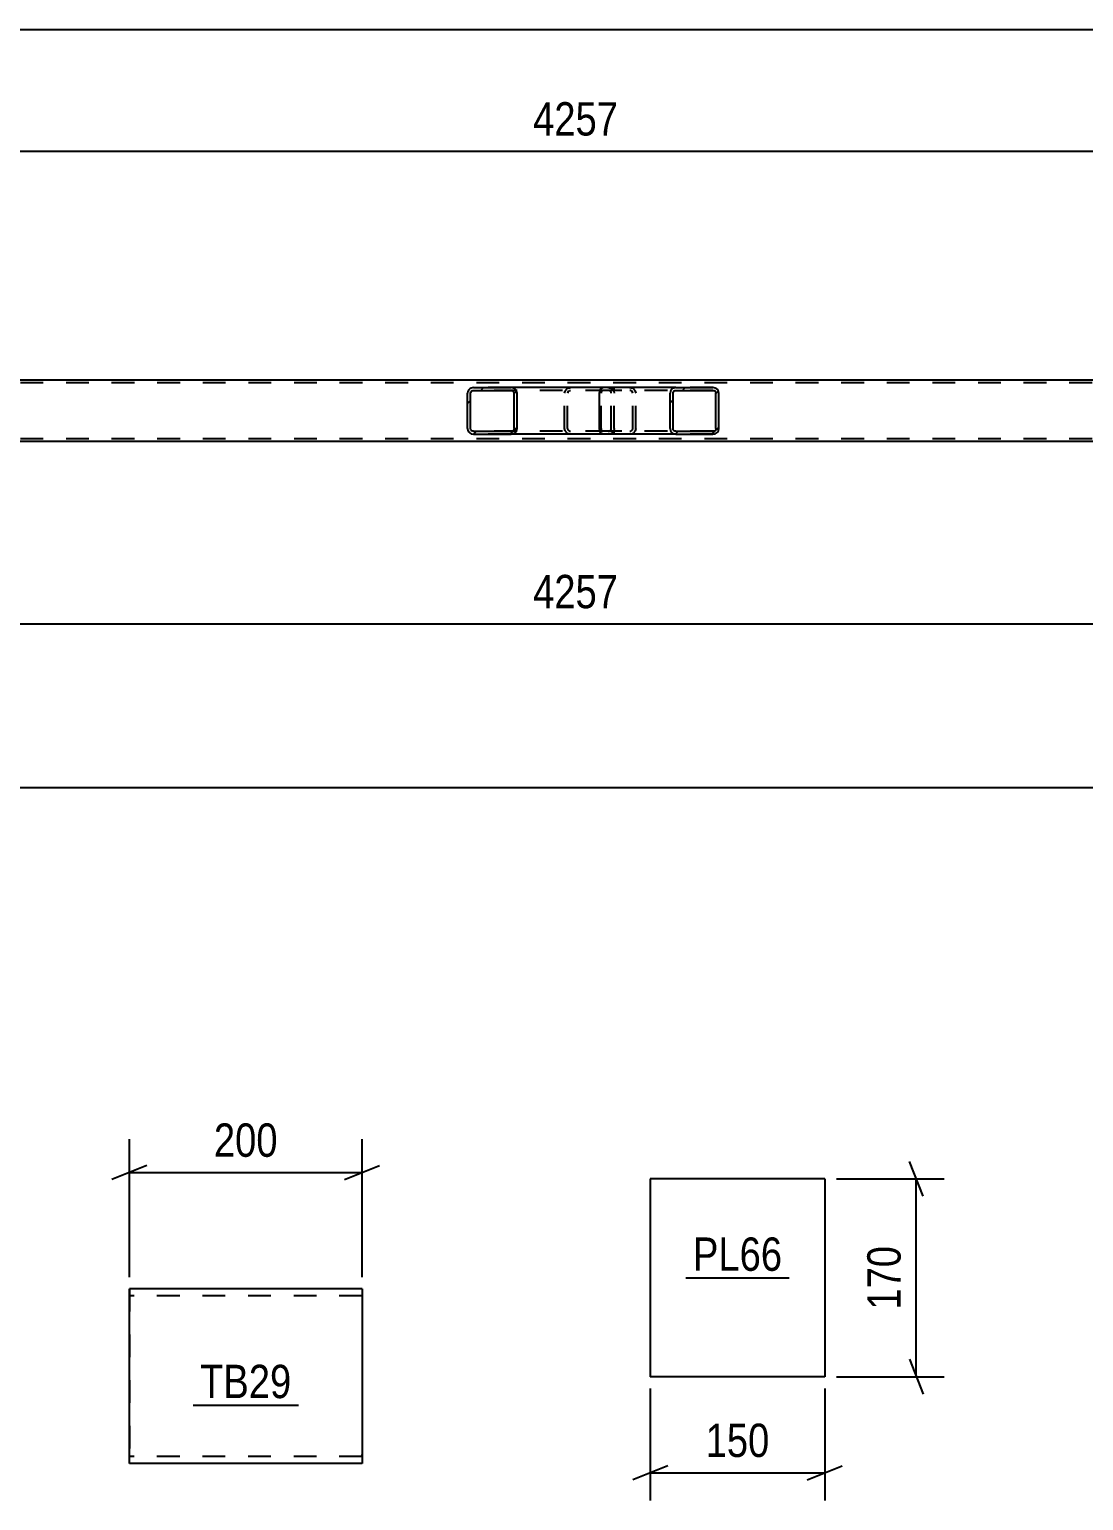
# Model space of a CAD drawing. Header units: millimetres. Extents: x 0 to 841, y 0 to 594.
# Drawn here: x 509.5 to 600.1, y 133.9 to 260.3 of the extents above; entities that cross this region are included whole.
import ezdxf

# ---------------------------------------------------------------- set-up
doc = ezdxf.new("R2010")
doc.units = ezdxf.units.MM
doc.linetypes.add('DXK_LINE_DOT2', pattern=[3.9198, 1.9599, -1.9599])
doc.styles.add('Arial Narrow', font='ARIALN.TTF', dxfattribs={"height": 0.2})

# ---------------------------------------------------------------- blocks, each defined once
blk = doc.blocks.new('Part-283133386-2750 - 2736')
at = {"linetype": 'Continuous'}
h = blk.add_hatch(dxfattribs=at)
h.set_pattern_fill('', scale=0.7, style=0, pattern_type=0)
h.set_pattern_definition([(45, (568.7377, 229.2702), (-1.57154, 1.57154), [])])
h.paths.add_polyline_path([(568.78, 229.09), (568.74, 229.27), (568.63, 229.43), (568.47, 229.53), (568.27, 229.57), (565.09, 229.57), (564.9, 229.53), (564.73, 229.43), (564.62, 229.27), (564.59, 229.09), (564.59, 226.05), (564.62, 225.86), (564.73, 225.71), (564.9, 225.6), (565.09, 225.57), (568.27, 225.57), (568.47, 225.6), (568.63, 225.71), (568.74, 225.86), (568.78, 226.05)])
h.paths.add_polyline_path([(568.51, 225.95), (568.45, 225.88), (568.37, 225.82), (568.27, 225.81), (565.09, 225.81), (564.99, 225.82), (564.91, 225.88), (564.86, 225.95), (564.84, 226.05), (564.84, 229.09), (564.86, 229.18), (564.91, 229.26), (564.99, 229.31), (565.09, 229.33), (568.27, 229.33), (568.37, 229.31), (568.45, 229.26), (568.51, 229.18), (568.52, 229.09), (568.52, 226.05)])
at = {"color": 2, "linetype": 'Continuous'}
for p, q in [((558.52, 229.09), (558.54, 229.27)), ((558.52, 226.05), (558.52, 229.09)), ((558.54, 229.27), (558.6, 229.43)), ((558.6, 229.43), (558.68, 229.53)), ((558.68, 229.53), (558.79, 229.57)), ((565.09, 229.57), (558.79, 229.57)), ((564.62, 229.27), (564.59, 229.09)), ((564.59, 226.05), (564.59, 229.09)), ((564.84, 229.09), (564.86, 229.18)), ((564.84, 226.05), (564.84, 229.09)), ((564.86, 229.18), (564.91, 229.26)), ((565.09, 229.57), (564.9, 229.53)), ((564.91, 229.26), (564.99, 229.31)), ((564.99, 229.31), (565.09, 229.33)), ((565.09, 229.57), (568.27, 229.57)), ((565.09, 229.33), (568.27, 229.33)), ((568.47, 229.53), (568.27, 229.57)), ((568.27, 229.33), (568.37, 229.31)), ((568.37, 229.31), (568.45, 229.26)), ((568.45, 229.26), (568.51, 229.18)), ((568.51, 229.18), (568.52, 229.09)), ((568.52, 226.05), (568.52, 229.09)), ((568.78, 229.09), (568.74, 229.27)), ((568.78, 226.05), (568.78, 229.09)), ((558.54, 225.86), (558.52, 226.05)), ((558.6, 225.71), (558.54, 225.86)), ((558.68, 225.6), (558.6, 225.71)), ((558.79, 225.57), (558.68, 225.6)), ((565.09, 225.57), (558.79, 225.57)), ((564.59, 226.05), (564.62, 225.86)), ((564.86, 225.95), (564.84, 226.05)), ((564.91, 225.88), (564.86, 225.95)), ((564.9, 225.6), (565.09, 225.57)), ((564.99, 225.82), (564.91, 225.88)), ((565.09, 225.81), (564.99, 225.82)), ((565.09, 225.81), (568.27, 225.81)), ((565.09, 225.57), (568.27, 225.57)), ((568.37, 225.82), (568.27, 225.81)), ((568.27, 225.57), (568.47, 225.6)), ((568.45, 225.88), (568.37, 225.82)), ((568.51, 225.95), (568.45, 225.88)), ((568.52, 226.05), (568.51, 225.95)), ((568.74, 225.86), (568.78, 226.05))]:
    blk.add_line(p, q, dxfattribs=at)
at = {"color": 7, "linetype": 'DXK_LINE_DOT2'}
for p, q in [((558.66, 229.18), (558.65, 229.09)), ((558.65, 226.05), (558.65, 229.09)), ((558.69, 229.26), (558.66, 229.18)), ((558.74, 229.31), (558.69, 229.26)), ((558.79, 229.33), (558.74, 229.31)), ((568.27, 229.33), (558.79, 229.33)), ((559.78, 229.33), (559.78, 229.57)), ((561.12, 229.57), (561.32, 229.53)), ((561.22, 229.31), (561.12, 229.33)), ((561.3, 229.26), (561.22, 229.31)), ((561.36, 229.18), (561.3, 229.26)), ((561.37, 229.09), (561.36, 229.18)), ((561.37, 226.05), (561.37, 229.09)), ((561.59, 229.27), (561.63, 229.09)), ((561.63, 226.05), (561.63, 229.09)), ((568.27, 229.57), (565.09, 229.57)), ((558.65, 226.05), (558.66, 225.95)), ((558.66, 225.95), (558.69, 225.88)), ((558.69, 225.88), (558.74, 225.82)), ((558.74, 225.82), (558.79, 225.81)), ((568.27, 225.81), (558.79, 225.81)), ((559.78, 225.57), (559.78, 225.81)), ((561.12, 225.81), (561.22, 225.82)), ((561.32, 225.6), (561.12, 225.57)), ((561.22, 225.82), (561.3, 225.88)), ((561.3, 225.88), (561.36, 225.95)), ((561.36, 225.95), (561.37, 226.05)), ((561.63, 226.05), (561.59, 225.86)), ((568.27, 225.57), (565.09, 225.57))]:
    blk.add_line(p, q, dxfattribs=at)
for centre, start, end in [((561.14, 229.07), 23.8494, 68.8059), ((561.14, 226.06), 291.1941, 336.1506)]:
    blk.add_arc(centre, 0.492, start, end, dxfattribs=at)
at = {"color": 2, "linetype": 'Continuous'}
for centre, start, end in [((565.07, 229.07), 111.1941, 156.1506), ((568.29, 229.07), 23.8494, 68.8059), ((565.07, 226.06), 203.8494, 248.8059), ((568.29, 226.06), 291.1941, 336.1506)]:
    blk.add_arc(centre, 0.492, start, end, dxfattribs=at)
blk = doc.blocks.new('Part-283133386-2785 - 2736')
at = {"linetype": 'Continuous'}
h = blk.add_hatch(dxfattribs=at)
h.set_pattern_fill('', scale=0.7, style=0, pattern_type=0)
h.set_pattern_definition([(45, (551.3925, 229.2702), (-1.57154, 1.57154), [])])
h.paths.add_polyline_path([(551.43, 229.09), (551.39, 229.27), (551.28, 229.43), (551.12, 229.53), (550.92, 229.57), (547.69, 229.57), (547.49, 229.53), (547.32, 229.43), (547.21, 229.27), (547.17, 229.09), (547.17, 226.05), (547.21, 225.86), (547.32, 225.71), (547.49, 225.6), (547.69, 225.57), (550.92, 225.57), (551.12, 225.6), (551.28, 225.71), (551.39, 225.86), (551.43, 226.05)])
h.paths.add_polyline_path([(551.16, 225.95), (551.1, 225.88), (551.02, 225.82), (550.92, 225.81), (547.69, 225.81), (547.59, 225.82), (547.5, 225.88), (547.45, 225.95), (547.43, 226.05), (547.43, 229.09), (547.45, 229.18), (547.5, 229.26), (547.59, 229.31), (547.69, 229.33), (550.92, 229.33), (551.02, 229.31), (551.1, 229.26), (551.16, 229.18), (551.18, 229.09), (551.18, 226.05)])
at = {"color": 2, "linetype": 'Continuous'}
for p, q in [((547.21, 229.27), (547.17, 229.09)), ((547.17, 226.05), (547.17, 229.09)), ((547.43, 229.09), (547.45, 229.18)), ((547.43, 226.05), (547.43, 229.09)), ((547.45, 229.18), (547.5, 229.26)), ((547.69, 229.57), (547.49, 229.53)), ((547.5, 229.26), (547.59, 229.31)), ((547.59, 229.31), (547.69, 229.33)), ((547.69, 229.57), (550.92, 229.57)), ((547.69, 229.33), (550.92, 229.33)), ((558.79, 229.57), (550.92, 229.57)), ((551.12, 229.53), (550.92, 229.57)), ((550.92, 229.33), (551.02, 229.31)), ((551.02, 229.31), (551.1, 229.26)), ((551.1, 229.26), (551.16, 229.18)), ((551.16, 229.18), (551.18, 229.09)), ((551.18, 226.05), (551.18, 229.09)), ((551.43, 229.09), (551.39, 229.27)), ((551.43, 226.05), (551.43, 229.09)), ((547.17, 226.05), (547.21, 225.86)), ((547.45, 225.95), (547.43, 226.05)), ((547.5, 225.88), (547.45, 225.95)), ((547.49, 225.6), (547.69, 225.57)), ((547.59, 225.82), (547.5, 225.88)), ((547.69, 225.81), (547.59, 225.82)), ((547.69, 225.81), (550.92, 225.81)), ((547.69, 225.57), (550.92, 225.57)), ((551.02, 225.82), (550.92, 225.81)), ((550.92, 225.57), (551.12, 225.6)), ((558.79, 225.57), (550.92, 225.57)), ((551.1, 225.88), (551.02, 225.82)), ((551.16, 225.95), (551.1, 225.88)), ((551.18, 226.05), (551.16, 225.95)), ((551.39, 225.86), (551.43, 226.05))]:
    blk.add_line(p, q, dxfattribs=at)
at = {"color": 7, "linetype": 'DXK_LINE_DOT2'}
for p, q in [((550.92, 229.57), (547.69, 229.57)), ((559.27, 229.33), (547.69, 229.33)), ((555.52, 229.09), (555.56, 229.27)), ((555.52, 226.05), (555.52, 229.09)), ((555.8, 229.18), (555.78, 229.09)), ((555.78, 226.05), (555.78, 229.09)), ((555.85, 229.26), (555.8, 229.18)), ((555.84, 229.53), (556.03, 229.57)), ((555.85, 229.26), (555.88, 229.27)), ((555.88, 229.27), (555.94, 229.31)), ((555.94, 229.31), (556.03, 229.33)), ((559.27, 229.57), (558.79, 229.57)), ((559.27, 229.57), (559.47, 229.53)), ((559.37, 229.31), (559.27, 229.33)), ((559.45, 229.26), (559.37, 229.31)), ((559.51, 229.18), (559.45, 229.26)), ((559.53, 229.09), (559.51, 229.18)), ((559.53, 226.05), (559.53, 229.09)), ((559.74, 229.27), (559.78, 229.09)), ((559.78, 226.05), (559.78, 229.09)), ((559.27, 225.81), (547.69, 225.81)), ((550.92, 225.57), (547.69, 225.57)), ((555.56, 225.86), (555.52, 226.05)), ((555.78, 226.05), (555.8, 225.95)), ((555.8, 225.95), (555.85, 225.88)), ((556.03, 225.57), (555.84, 225.6)), ((555.85, 225.88), (555.94, 225.82)), ((555.94, 225.82), (556.03, 225.81)), ((559.27, 225.57), (558.79, 225.57)), ((559.27, 225.81), (559.37, 225.82)), ((559.47, 225.6), (559.27, 225.57)), ((559.37, 225.82), (559.45, 225.88)), ((559.45, 225.88), (559.51, 225.95)), ((559.51, 225.95), (559.53, 226.05)), ((559.78, 226.05), (559.74, 225.86))]:
    blk.add_line(p, q, dxfattribs=at)
at = {"color": 2, "linetype": 'Continuous'}
for centre, start, end in [((547.67, 229.07), 110.7583, 155.68), ((550.94, 229.07), 24.32, 69.2417), ((547.67, 226.07), 204.32, 249.2417), ((550.94, 226.07), 290.7583, 335.68)]:
    blk.add_arc(centre, 0.496, start, end, dxfattribs=at)
at = {"color": 7, "linetype": 'DXK_LINE_DOT2'}
for centre, start, end in [((556.02, 229.07), 110.7583, 155.68), ((559.29, 229.07), 24.32, 69.2417), ((556.02, 226.07), 204.32, 249.2417), ((559.29, 226.07), 290.7583, 335.68)]:
    blk.add_arc(centre, 0.496, start, end, dxfattribs=at)
blk = doc.blocks.new('Part-283133386-2929 - 2736')
at = {"color": 2, "linetype": 'Continuous'}
for p, q in [((640.8, 230.21), (476.54, 230.21)), ((738.05, 224.93), (221.12, 224.93))]:
    blk.add_line(p, q, dxfattribs=at)
at = {"color": 7, "linetype": 'DXK_LINE_DOT2'}
for p, q in [((738.05, 229.97), (79.13, 229.97)), ((738.05, 225.17), (79.13, 225.17))]:
    blk.add_line(p, q, dxfattribs=at)
blk = doc.blocks.new('Part-283133386-2198 - 2184')
at = {"color": 2, "linetype": 'Continuous'}
for p, q in [((518.11, 150.92), (518.11, 152.12)), ((518.11, 152.12), (518.11, 152.12)), ((538.11, 152.12), (518.11, 152.12)), ((538.11, 152.12), (538.11, 152.03)), ((538.11, 152.03), (538.11, 151.77)), ((538.11, 151.77), (538.11, 150.92)), ((518.11, 137.12), (518.11, 150.92)), ((538.11, 150.92), (538.11, 137.12)), ((518.11, 137.12), (518.11, 137.12)), ((538.11, 137.12), (518.11, 137.12))]:
    blk.add_line(p, q, dxfattribs=at)
at = {"color": 7, "linetype": 'DXK_LINE_DOT2'}
for p, q in [((518.11, 152.12), (518.11, 137.77)), ((518.11, 152.12), (518.11, 152.12)), ((538.11, 152.12), (538.11, 137.12)), ((518.11, 151.52), (518.11, 151.52)), ((538.11, 151.52), (518.11, 151.52)), ((518.11, 151.48), (518.11, 151.52)), ((518.11, 151.38), (518.11, 151.48)), ((518.11, 151.35), (518.11, 151.38)), ((518.11, 151.15), (518.11, 151.35)), ((538.11, 151.38), (538.11, 150.92)), ((518.11, 137.77), (518.11, 137.9)), ((518.11, 137.77), (518.11, 137.87)), ((538.11, 137.77), (538.11, 137.87)), ((518.11, 137.72), (518.11, 137.77)), ((518.11, 137.12), (518.11, 137.77)), ((518.11, 137.72), (518.11, 137.72)), ((538.11, 137.72), (518.11, 137.72)), ((518.11, 137.12), (518.11, 137.12)), ((538.11, 137.72), (538.11, 137.77))]:
    blk.add_line(p, q, dxfattribs=at)
blk = doc.blocks.new('Part-283133386-2157 - 2143')
at = {"color": 2, "linetype": 'Continuous'}
for p, q in [((577.88, 161.57), (562.88, 161.57)), ((562.88, 161.57), (562.88, 144.57)), ((577.88, 161.57), (577.88, 144.57)), ((577.88, 144.57), (562.88, 144.57))]:
    blk.add_line(p, q, dxfattribs=at)
blk = doc.blocks.new('StraightDimension-283133386-3133 - 2736')
at = {"color": 7, "linetype": 'Continuous'}
blk.add_line((70.51, 260.35), (746.67, 260.35), dxfattribs=at)
blk = doc.blocks.new('StraightDimension-283133386-3148 - 2736')
at = {"color": 7, "linetype": 'Continuous'}
blk.add_line((69.87, 195.2), (747.31, 195.2), dxfattribs=at)
blk = doc.blocks.new('StraightDimension-283133386-13109 - 2736')
at = {"color": 7, "linetype": 'Continuous'}
for p, q in [((471.34, 239.61), (471.34, 252.73)), ((641.6, 239.61), (641.6, 252.73)), ((472.84, 250.48), (469.84, 249.28)), ((640.1, 249.28), (643.1, 250.48)), ((471.34, 249.88), (641.6, 249.88))]:
    blk.add_line(p, q, dxfattribs=at)
at = {"color": 0}
blk.add_wipeout([(560.73, 250.63), (560.73, 254.83), (552.21, 254.83), (552.21, 250.63)], dxfattribs=at)
at = {"color": 3, "style": 'Arial Narrow'}
blk.add_text('4257', height=2.863, dxfattribs=at).set_placement((552.81, 251.23))
blk = doc.blocks.new('StraightDimension-283133386-23476 - 2736')
at = {"color": 7, "linetype": 'Continuous'}
for p, q in [((471.34, 215.53), (471.34, 198.82)), ((641.6, 215.53), (641.6, 198.82)), ((472.84, 209.86), (469.84, 208.66)), ((471.34, 209.26), (641.6, 209.26)), ((640.1, 208.66), (643.1, 209.86))]:
    blk.add_line(p, q, dxfattribs=at)
at = {"color": 0}
blk.add_wipeout([(560.73, 210.01), (560.73, 214.21), (552.21, 214.21), (552.21, 210.01)], dxfattribs=at)
at = {"color": 3, "style": 'Arial Narrow'}
blk.add_text('4257', height=2.863, dxfattribs=at).set_placement((552.81, 210.61))
at = {"color": 0, "linetype": 'Continuous'}
blk.add_wipeout([(641, 208.56), (636.8, 208.56), (636.8, 198.22), (641, 198.22)], dxfattribs=at)
at = {"color": 3, "linetype": 'Continuous', "style": 'Arial Narrow'}
blk.add_text('14431', height=2.863, rotation=90.0002, dxfattribs=at).set_placement((640.4, 198.82))
blk = doc.blocks.new('StraightDimension-283133386-2201 - 2184')
at = {"color": 7, "linetype": 'Continuous'}
for p, q in [((518.11, 153.12), (518.11, 164.97)), ((538.11, 153.12), (538.11, 164.97)), ((519.61, 162.72), (516.61, 161.52)), ((518.11, 162.12), (538.11, 162.12)), ((536.61, 161.52), (539.61, 162.72))]:
    blk.add_line(p, q, dxfattribs=at)
at = {"color": 0}
blk.add_wipeout([(531.45, 162.87), (531.45, 167.07), (524.77, 167.07), (524.77, 162.87)], dxfattribs=at)
at = {"color": 3, "style": 'Arial Narrow'}
blk.add_text('200', height=2.863, dxfattribs=at).set_placement((525.37, 163.47))
blk = doc.blocks.new('StraightDimension-283133386-2159 - 2143')
at = {"color": 7, "linetype": 'Continuous'}
for p, q in [((586.35, 160.07), (585.15, 163.07)), ((578.88, 161.57), (588.15, 161.57)), ((585.75, 144.57), (585.75, 161.57)), ((585.15, 146.07), (586.35, 143.07)), ((578.88, 144.57), (588.15, 144.57))]:
    blk.add_line(p, q, dxfattribs=at)
at = {"color": 0}
blk.add_wipeout([(585, 156.41), (580.8, 156.41), (580.8, 149.73), (585, 149.73)], dxfattribs=at)
at = {"color": 3, "style": 'Arial Narrow'}
blk.add_text('170', height=2.863, rotation=90.0002, dxfattribs=at).set_placement((584.4, 150.33))
blk = doc.blocks.new('StraightDimension-283133386-2170 - 2143')
at = {"color": 7, "linetype": 'Continuous'}
for p, q in [((562.88, 143.57), (562.88, 133.92)), ((577.88, 143.57), (577.88, 133.92)), ((564.38, 136.92), (561.38, 135.72)), ((576.38, 135.72), (579.38, 136.92)), ((562.88, 136.32), (577.88, 136.32))]:
    blk.add_line(p, q, dxfattribs=at)
at = {"color": 0}
blk.add_wipeout([(573.73, 137.07), (573.73, 141.27), (567.04, 141.27), (567.04, 137.07)], dxfattribs=at)
at = {"color": 3, "style": 'Arial Narrow'}
blk.add_text('150', height=2.863, dxfattribs=at).set_placement((567.64, 137.67))
blk = doc.blocks.new('Mark-283133386-2196 - 2184')
at = {"color": 0}
blk.add_wipeout([(532.04, 142.73), (532.04, 145.73), (524.18, 145.73), (524.18, 142.73)], dxfattribs=at)
blk.add_wipeout([(532.04, 142.73), (532.04, 145.73), (524.18, 145.73), (524.18, 142.73)], dxfattribs=at)
at = {"color": 30, "linetype": 'Continuous'}
blk.add_line((523.58, 142.13), (532.64, 142.13), dxfattribs=at)
at = {"color": 3, "style": 'Arial Narrow'}
blk.add_text('TB29', height=2.863, dxfattribs=at).set_placement((524.18, 142.73))
blk = doc.blocks.new('Mark-283133386-2155 - 2143')
at = {"color": 0}
blk.add_wipeout([(574.22, 153.67), (574.22, 156.67), (566.55, 156.67), (566.55, 153.67)], dxfattribs=at)
blk.add_wipeout([(574.22, 153.67), (574.22, 156.67), (566.55, 156.67), (566.55, 153.67)], dxfattribs=at)
at = {"color": 30, "linetype": 'Continuous'}
blk.add_line((565.95, 153.07), (574.82, 153.07), dxfattribs=at)
at = {"color": 3, "style": 'Arial Narrow'}
blk.add_text('PL66', height=2.863, dxfattribs=at).set_placement((566.55, 153.67))

msp = doc.modelspace()

# ---------------------------------------------------------------- block references
for name in ['StraightDimension-283133386-3133 - 2736', 'Part-283133386-2929 - 2736', 'Part-283133386-2785 - 2736', 'Part-283133386-2750 - 2736', 'StraightDimension-283133386-3148 - 2736', 'StraightDimension-283133386-2201 - 2184', 'StraightDimension-283133386-2159 - 2143', 'Part-283133386-2157 - 2143', 'Part-283133386-2198 - 2184']:
    msp.add_blockref(name, (0, 0))

# ---------------------------------------------------------------- next in the draw order: block references
for name in ['StraightDimension-283133386-13109 - 2736', 'StraightDimension-283133386-23476 - 2736', 'Mark-283133386-2155 - 2143', 'Mark-283133386-2196 - 2184', 'StraightDimension-283133386-2170 - 2143']:
    msp.add_blockref(name, (0, 0))

doc.saveas('drawing.dxf')
